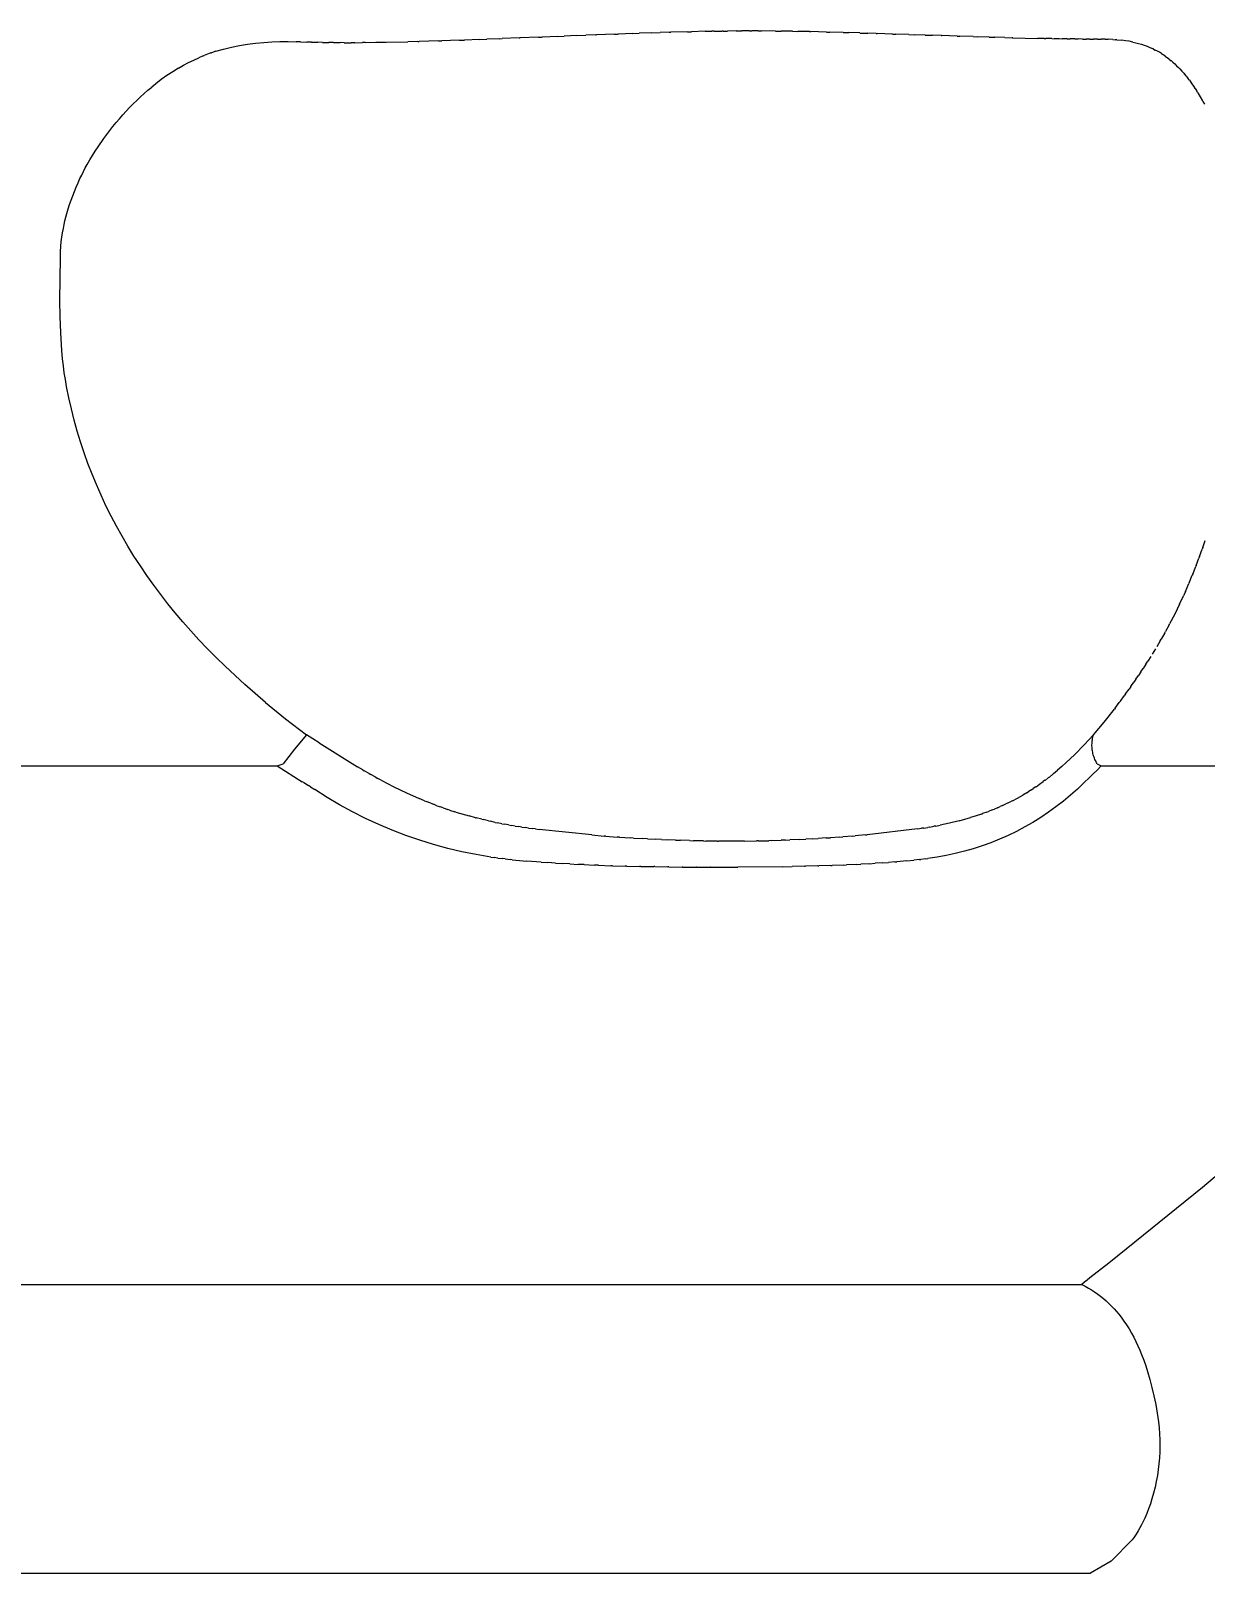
# Model space of a CAD drawing. Header units: millimetres. Extents: x 311 to 4068, y 1050 to 3803.
# Drawn here: x 966.59 to 989.66, y 3406.39 to 3436.69 of the extents above; entities that cross this region are included whole.
import ezdxf

# ---------------------------------------------------------------- set-up
doc = ezdxf.new("R2010")
doc.units = ezdxf.units.MM
doc.layers.add('ZANO_R', color=7, linetype='Continuous', lineweight=0)
doc.layers.add('ZANO_W', color=1, linetype='Continuous', lineweight=0)
doc.styles.get("Standard").update_dxf_attribs({"font": 'ARIALUNI.TTF'})
doc.dimstyles.new('pl i ang', dxfattribs={"dimtxt": 50, "dimasz": 50, "dimexe": 1.25, "dimexo": 0.625, "dimgap": 10, "dimtad": 1, "dimtoh": 1, "dimtxsty": 'Standard', "dimcen": 2.5, "dimclrd": 1, "dimclre": 1, "dimclrt": 1, "dimadec": 0, "dimazin": 0, "dimtfac": 1, "dimtmove": 0, "dimatfit": 3, "dimfxl": 1, "dimarcsym": 1})

# ---------------------------------------------------------------- blocks, each defined once
blk = doc.blocks.new('*D403')
at = {"layer": 'ZANO_W', "color": 1, "lineweight": -2}
for p, q in [((977.974, 3485.188), (1116.576, 3485.188)), ((1106.576, 3445.188), (1106.576, 2589.419)), ((1034.394, 2549.419), (1116.576, 2549.419))]:
    blk.add_line(p, q, dxfattribs=at)
at = {"layer": 'ZANO_W', "color": 1}
for points in [[(1113.242, 3445.188), (1099.909, 3445.188), (1106.576, 3485.188)], [(1099.909, 2589.419), (1113.242, 2589.419), (1106.576, 2549.419)]]:
    blk.add_solid(points, dxfattribs=at)
at = {"layer": 'ZANO_W', "color": 1, "insert": (1076.139, 3017.303), "char_height": 40, "attachment_point": 5, "rotation": 90}
blk.add_mtext('936', dxfattribs=at)
blk = doc.blocks.new('*D409')
at = {"layer": 'ZANO_W', "color": 1, "lineweight": -2}
for p, q in [((748.743, 3712.066), (1183.473, 3712.066)), ((1173.473, 3672.066), (1173.473, 2589.419)), ((1034.368, 2549.419), (1183.473, 2549.419))]:
    blk.add_line(p, q, dxfattribs=at)
at = {"layer": 'ZANO_W', "color": 1}
for points in [[(1180.14, 3672.066), (1166.807, 3672.066), (1173.473, 3712.066)], [(1166.807, 2589.419), (1180.14, 2589.419), (1173.473, 2549.419)]]:
    blk.add_solid(points, dxfattribs=at)
at = {"layer": 'ZANO_W', "color": 1, "insert": (1143.037, 3130.743), "char_height": 40, "attachment_point": 5, "rotation": 90}
blk.add_mtext('1163', dxfattribs=at)

msp = doc.modelspace()

# ---------------------------------------------------------------- linework, layer by layer
at = {"layer": 'ZANO_R'}
for p, q in [((978.055, 3436.628), (977.705, 3436.614)), ((978.055, 3436.628), (978.126, 3436.631)), ((978.417, 3436.641), (978.126, 3436.631)), ((978.417, 3436.641), (978.543, 3436.646)), ((978.776, 3436.654), (978.543, 3436.646)), ((978.776, 3436.654), (978.956, 3436.66)), ((979.133, 3436.665), (978.956, 3436.66)), ((979.133, 3436.665), (979.161, 3436.666)), ((979.487, 3436.675), (979.161, 3436.666)), ((979.487, 3436.675), (979.566, 3436.677)), ((979.838, 3436.684), (979.566, 3436.677)), ((979.838, 3436.684), (979.966, 3436.686)), ((980.014, 3436.687), (979.966, 3436.686)), ((980.014, 3436.687), (980.164, 3436.689)), ((980.188, 3436.689), (980.164, 3436.689)), ((980.188, 3436.689), (980.274, 3436.69)), ((980.448, 3436.692), (980.274, 3436.69)), ((980.448, 3436.692), (980.557, 3436.692)), ((980.707, 3436.692), (980.557, 3436.692)), ((980.707, 3436.692), (980.752, 3436.692)), ((980.878, 3436.692), (980.752, 3436.692)), ((980.878, 3436.692), (980.946, 3436.692)), ((981.219, 3436.689), (980.946, 3436.692)), ((981.219, 3436.689), (981.332, 3436.688)), ((981.556, 3436.685), (981.332, 3436.688)), ((981.556, 3436.685), (981.657, 3436.683)), ((981.89, 3436.678), (981.657, 3436.683)), ((981.89, 3436.678), (981.905, 3436.677)), ((982.22, 3436.67), (981.905, 3436.678)), ((982.22, 3436.67), (982.284, 3436.668)), ((982.548, 3436.661), (982.284, 3436.668)), ((982.548, 3436.661), (982.66, 3436.658)), ((982.873, 3436.652), (982.66, 3436.658)), ((982.873, 3436.651), (983.033, 3436.647)), ((983.196, 3436.642), (983.033, 3436.647)), ((983.196, 3436.642), (983.218, 3436.641)), ((983.518, 3436.631), (983.218, 3436.641)), ((983.518, 3436.631), (983.584, 3436.629)), ((983.838, 3436.621), (983.584, 3436.629)), ((970.221, 3436.291), (970.376, 3436.334)), ((970.376, 3436.334), (970.531, 3436.371)), ((970.531, 3436.371), (970.688, 3436.403)), ((970.688, 3436.403), (970.845, 3436.43)), ((970.845, 3436.43), (971.004, 3436.451)), ((971.004, 3436.451), (971.163, 3436.467)), ((971.163, 3436.467), (971.323, 3436.477)), ((971.323, 3436.477), (971.482, 3436.483)), ((971.482, 3436.483), (971.642, 3436.482)), ((971.642, 3436.482), (971.802, 3436.477)), ((971.885, 3436.476), (971.802, 3436.477)), ((971.885, 3436.476), (972.012, 3436.473)), ((972.105, 3436.471), (972.012, 3436.473)), ((972.105, 3436.471), (972.227, 3436.469)), ((972.318, 3436.467), (972.227, 3436.469)), ((972.318, 3436.467), (972.444, 3436.465)), ((972.532, 3436.463), (972.444, 3436.465)), ((972.532, 3436.463), (972.663, 3436.462)), ((972.742, 3436.461), (972.663, 3436.462)), ((972.742, 3436.461), (972.883, 3436.461)), ((972.952, 3436.461), (972.883, 3436.461)), ((972.952, 3436.461), (973.103, 3436.462)), ((973.16, 3436.462), (973.103, 3436.462)), ((973.16, 3436.462), (973.998, 3436.478)), ((973.549, 3436.468), (973.368, 3436.465)), ((974.194, 3436.483), (973.998, 3436.478)), ((974.194, 3436.483), (974.221, 3436.484)), ((974.601, 3436.496), (974.221, 3436.484)), ((974.601, 3436.496), (974.666, 3436.498)), ((975.002, 3436.509), (974.666, 3436.498)), ((975.002, 3436.509), (975.107, 3436.513)), ((975.402, 3436.524), (975.107, 3436.513)), ((975.402, 3436.524), (975.546, 3436.529)), ((975.795, 3436.539), (975.546, 3436.529)), ((975.795, 3436.538), (975.848, 3436.54)), ((976.183, 3436.554), (975.848, 3436.541)), ((976.183, 3436.553), (976.2, 3436.554)), ((976.564, 3436.569), (976.2, 3436.554)), ((976.564, 3436.569), (976.634, 3436.571)), ((976.944, 3436.584), (976.634, 3436.571)), ((976.944, 3436.584), (977.065, 3436.589)), ((977.319, 3436.599), (977.065, 3436.589)), ((977.319, 3436.599), (977.492, 3436.606)), ((977.689, 3436.614), (977.492, 3436.606)), ((977.689, 3436.614), (977.705, 3436.614)), ((983.838, 3436.621), (983.947, 3436.617)), ((984.157, 3436.611), (983.947, 3436.618)), ((984.157, 3436.611), (984.307, 3436.606)), ((984.472, 3436.601), (984.307, 3436.606)), ((984.472, 3436.601), (984.485, 3436.6)), ((984.788, 3436.591), (984.485, 3436.6)), ((984.788, 3436.591), (984.838, 3436.589)), ((985.103, 3436.581), (984.838, 3436.589)), ((985.103, 3436.581), (985.187, 3436.579)), ((985.418, 3436.572), (985.187, 3436.579)), ((985.418, 3436.572), (985.531, 3436.569)), ((985.728, 3436.563), (985.531, 3436.569)), ((985.728, 3436.563), (985.869, 3436.559)), ((985.884, 3436.559), (985.869, 3436.559)), ((985.884, 3436.559), (986.367, 3436.546)), ((986.5, 3436.543), (986.367, 3436.546)), ((986.5, 3436.543), (986.53, 3436.542)), ((986.651, 3436.54), (986.53, 3436.542)), ((986.651, 3436.54), (986.852, 3436.537)), ((986.791, 3436.538), (986.692, 3436.539)), ((986.952, 3436.535), (986.852, 3436.537)), ((986.952, 3436.536), (987.011, 3436.535)), ((987.102, 3436.534), (987.011, 3436.535)), ((987.102, 3436.534), (987.167, 3436.534)), ((987.249, 3436.533), (987.167, 3436.534)), ((987.249, 3436.533), (987.32, 3436.533)), ((987.397, 3436.533), (987.32, 3436.533)), ((987.397, 3436.533), (987.47, 3436.532)), ((987.545, 3436.532), (987.47, 3436.532)), ((987.545, 3436.532), (987.615, 3436.531)), ((987.696, 3436.529), (987.615, 3436.531)), ((987.696, 3436.529), (987.756, 3436.527)), ((987.846, 3436.523), (987.756, 3436.527)), ((987.846, 3436.523), (987.893, 3436.52)), ((987.923, 3436.518), (987.893, 3436.52)), ((987.923, 3436.518), (988.025, 3436.508)), ((988.097, 3436.499), (988.025, 3436.508)), ((988.168, 3436.488), (988.097, 3436.499)), ((988.239, 3436.474), (988.168, 3436.488)), ((988.239, 3436.474), (988.296, 3436.461)), ((988.296, 3436.461), (988.353, 3436.446)), ((988.353, 3436.446), (988.409, 3436.43)), ((988.409, 3436.43), (988.464, 3436.411)), ((988.464, 3436.411), (988.519, 3436.391)), ((988.519, 3436.391), (988.573, 3436.368)), ((988.573, 3436.368), (988.626, 3436.344)), ((988.645, 3436.336), (988.626, 3436.344)), ((988.644, 3436.335), (988.681, 3436.317)), ((969.588, 3436.017), (969.687, 3436.07)), ((969.687, 3436.07), (969.788, 3436.119)), ((969.788, 3436.119), (969.89, 3436.166)), ((969.972, 3436.201), (969.89, 3436.166)), ((969.972, 3436.201), (969.993, 3436.209)), ((970.059, 3436.235), (969.993, 3436.209)), ((970.125, 3436.259), (970.059, 3436.235)), ((970.125, 3436.259), (970.137, 3436.263)), ((970.221, 3436.291), (970.137, 3436.263)), ((988.722, 3436.295), (988.681, 3436.317)), ((988.761, 3436.272), (988.722, 3436.295)), ((988.801, 3436.248), (988.761, 3436.272)), ((988.8, 3436.248), (988.84, 3436.222)), ((988.877, 3436.197), (988.84, 3436.222)), ((988.877, 3436.196), (988.942, 3436.148)), ((988.952, 3436.14), (988.942, 3436.148)), ((988.952, 3436.14), (988.992, 3436.107)), ((989.025, 3436.08), (988.992, 3436.108)), ((989.025, 3436.08), (989.063, 3436.045)), ((989.063, 3436.045), (989.101, 3436.009)), ((969.152, 3435.737), (969.044, 3435.655)), ((969.262, 3435.815), (969.152, 3435.737)), ((969.375, 3435.89), (969.262, 3435.815)), ((969.49, 3435.961), (969.375, 3435.89)), ((969.49, 3435.961), (969.588, 3436.017)), ((989.101, 3436.009), (989.138, 3435.973)), ((989.163, 3435.946), (989.138, 3435.972)), ((989.163, 3435.947), (989.202, 3435.904)), ((989.202, 3435.904), (989.24, 3435.861)), ((989.24, 3435.861), (989.277, 3435.818)), ((989.291, 3435.8), (989.277, 3435.817)), ((989.291, 3435.8), (989.321, 3435.762)), ((989.351, 3435.722), (989.321, 3435.762)), ((989.351, 3435.722), (989.401, 3435.653)), ((968.74, 3435.394), (968.813, 3435.46)), ((968.813, 3435.46), (968.887, 3435.526)), ((968.887, 3435.526), (968.963, 3435.589)), ((969.036, 3435.648), (968.963, 3435.589)), ((969.036, 3435.648), (969.044, 3435.655)), ((989.401, 3435.653), (989.449, 3435.583)), ((989.464, 3435.561), (989.449, 3435.583)), ((989.464, 3435.561), (989.49, 3435.52)), ((989.517, 3435.476), (989.49, 3435.52)), ((989.517, 3435.476), (989.563, 3435.399)), ((968.394, 3435.041), (968.46, 3435.114)), ((968.46, 3435.114), (968.528, 3435.186)), ((968.528, 3435.186), (968.597, 3435.257)), ((968.597, 3435.257), (968.668, 3435.326)), ((968.668, 3435.326), (968.74, 3435.394)), ((989.563, 3435.399), (989.607, 3435.321)), ((989.617, 3435.303), (989.607, 3435.321)), ((989.617, 3435.303), (989.645, 3435.251)), ((968.141, 3434.738), (968.202, 3434.815)), ((968.202, 3434.815), (968.265, 3434.892)), ((968.265, 3434.892), (968.328, 3434.967)), ((968.328, 3434.967), (968.394, 3435.041)), ((967.909, 3434.417), (968.022, 3434.579)), ((968.022, 3434.579), (968.141, 3434.738)), ((967.745, 3434.156), (967.798, 3434.244)), ((967.798, 3434.244), (967.853, 3434.331)), ((967.853, 3434.331), (967.909, 3434.417)), ((967.587, 3433.861), (967.621, 3433.93)), ((967.621, 3433.93), (967.657, 3433.999)), ((967.657, 3433.999), (967.694, 3434.067)), ((967.694, 3434.067), (967.745, 3434.156)), ((967.445, 3433.539), (967.48, 3433.624)), ((967.48, 3433.624), (967.516, 3433.708)), ((967.516, 3433.708), (967.553, 3433.791)), ((967.553, 3433.791), (967.587, 3433.861)), ((967.351, 3433.282), (967.381, 3433.368)), ((967.381, 3433.368), (967.412, 3433.454)), ((967.412, 3433.454), (967.445, 3433.539)), ((967.259, 3432.961), (967.278, 3433.034)), ((967.278, 3433.034), (967.298, 3433.107)), ((967.298, 3433.107), (967.323, 3433.195)), ((967.323, 3433.195), (967.351, 3433.282)), ((967.198, 3432.637), (967.212, 3432.725)), ((967.212, 3432.725), (967.227, 3432.813)), ((967.227, 3432.813), (967.243, 3432.887)), ((967.243, 3432.887), (967.259, 3432.961)), ((967.172, 3432.35), (967.179, 3432.46)), ((967.179, 3432.46), (967.187, 3432.548)), ((967.187, 3432.548), (967.198, 3432.637)), ((967.16, 3431.395), (967.169, 3432.24)), ((967.169, 3432.24), (967.172, 3432.35)), ((967.163, 3431.079), (967.16, 3431.395)), ((967.175, 3430.763), (967.163, 3431.079)), ((967.197, 3430.413), (967.175, 3430.763)), ((967.212, 3430.249), (967.197, 3430.413)), ((967.228, 3430.112), (967.212, 3430.249)), ((967.246, 3429.976), (967.228, 3430.112)), ((967.268, 3429.84), (967.246, 3429.976)), ((967.292, 3429.704), (967.268, 3429.84)), ((967.336, 3429.484), (967.292, 3429.704)), ((967.386, 3429.265), (967.336, 3429.484)), ((967.441, 3429.047), (967.386, 3429.265)), ((967.501, 3428.831), (967.441, 3429.047)), ((967.566, 3428.617), (967.501, 3428.831)), ((967.636, 3428.405), (967.566, 3428.617)), ((967.711, 3428.195), (967.636, 3428.405)), ((967.791, 3427.986), (967.711, 3428.195)), ((967.877, 3427.777), (967.791, 3427.986)), ((967.968, 3427.569), (967.877, 3427.777)), ((968.064, 3427.364), (967.968, 3427.569)), ((968.165, 3427.161), (968.064, 3427.364)), ((968.271, 3426.96), (968.165, 3427.161)), ((968.381, 3426.762), (968.271, 3426.96)), ((968.495, 3426.566), (968.381, 3426.762)), ((989.615, 3426.545), (989.661, 3426.68)), ((968.614, 3426.374), (968.495, 3426.566)), ((968.74, 3426.18), (968.614, 3426.374)), ((989.485, 3426.19), (989.54, 3426.335)), ((989.551, 3426.366), (989.54, 3426.335)), ((989.551, 3426.367), (989.602, 3426.507)), ((989.615, 3426.545), (989.602, 3426.507)), ((968.869, 3425.99), (968.74, 3426.18)), ((989.416, 3426.016), (989.476, 3426.166)), ((989.485, 3426.19), (989.476, 3426.166)), ((969.003, 3425.802), (968.869, 3425.99)), ((969.141, 3425.617), (969.003, 3425.802)), ((989.272, 3425.676), (989.341, 3425.834)), ((989.345, 3425.845), (989.341, 3425.834)), ((989.345, 3425.845), (989.409, 3425.999)), ((989.417, 3426.016), (989.409, 3425.999)), ((969.282, 3425.435), (969.141, 3425.617)), ((969.427, 3425.256), (969.282, 3425.435)), ((989.158, 3425.43), (989.062, 3425.234)), ((989.158, 3425.43), (989.233, 3425.59)), ((989.272, 3425.676), (989.233, 3425.59)), ((969.576, 3425.081), (969.427, 3425.256)), ((989.062, 3425.234), (988.962, 3425.041)), ((969.729, 3424.908), (969.576, 3425.081)), ((969.892, 3424.729), (969.729, 3424.908)), ((988.866, 3424.864), (988.796, 3424.74)), ((988.866, 3424.864), (988.88, 3424.889)), ((988.952, 3425.022), (988.88, 3424.889)), ((988.952, 3425.022), (988.962, 3425.041)), ((970.06, 3424.553), (969.892, 3424.729)), ((970.23, 3424.381), (970.06, 3424.553)), ((988.687, 3424.553), (988.623, 3424.448)), ((988.778, 3424.708), (988.711, 3424.593)), ((988.777, 3424.708), (988.796, 3424.74)), ((970.404, 3424.211), (970.23, 3424.381)), ((970.795, 3423.849), (970.404, 3424.211)), ((988.497, 3424.25), (988.443, 3424.167)), ((988.497, 3424.25), (988.533, 3424.307)), ((988.593, 3424.401), (988.534, 3424.307)), ((988.301, 3423.955), (988.259, 3423.894)), ((988.301, 3423.955), (988.352, 3424.03)), ((988.4, 3424.101), (988.352, 3424.03)), ((988.4, 3424.101), (988.443, 3424.167)), ((971.197, 3423.499), (970.795, 3423.849)), ((987.995, 3423.526), (988.071, 3423.629)), ((988.098, 3423.666), (988.071, 3423.629)), ((988.098, 3423.667), (988.165, 3423.761)), ((988.2, 3423.809), (988.165, 3423.761)), ((988.2, 3423.81), (988.259, 3423.894)), ((971.197, 3423.499), (971.595, 3423.174)), ((987.675, 3423.112), (987.877, 3423.368)), ((987.891, 3423.388), (987.877, 3423.369)), ((987.891, 3423.387), (987.974, 3423.498)), ((987.995, 3423.526), (987.974, 3423.498)), ((971.595, 3423.174), (972.004, 3422.862)), ((987.466, 3422.862), (987.675, 3423.112)), ((972.004, 3422.862), (971.77, 3422.581)), ((972.252, 3422.704), (972.004, 3422.862)), ((972.252, 3422.704), (973.009, 3422.234)), ((987.466, 3422.862), (987.282, 3422.665)), ((987.437, 3422.668), (987.438, 3422.692)), ((987.438, 3422.692), (987.439, 3422.717)), ((987.439, 3422.717), (987.442, 3422.742)), ((987.442, 3422.742), (987.445, 3422.766)), ((987.445, 3422.766), (987.449, 3422.79)), ((987.449, 3422.79), (987.454, 3422.815)), ((987.454, 3422.815), (987.46, 3422.839)), ((987.46, 3422.839), (987.466, 3422.862)), ((971.77, 3422.581), (971.544, 3422.292)), ((986.929, 3422.316), (987.093, 3422.472)), ((987.282, 3422.665), (987.093, 3422.472)), ((987.437, 3422.643), (987.437, 3422.668)), ((987.438, 3422.618), (987.437, 3422.643)), ((987.44, 3422.594), (987.438, 3422.618)), ((987.443, 3422.569), (987.44, 3422.594)), ((987.447, 3422.545), (987.443, 3422.569)), ((987.451, 3422.52), (987.447, 3422.545)), ((987.457, 3422.496), (987.451, 3422.52)), ((987.463, 3422.472), (987.457, 3422.496)), ((987.47, 3422.449), (987.463, 3422.472)), ((987.478, 3422.425), (987.47, 3422.449)), ((987.486, 3422.402), (987.478, 3422.425)), ((987.496, 3422.379), (987.486, 3422.402)), ((961.798, 3422.253), (971.43, 3422.253)), ((971.43, 3422.253), (971.544, 3422.292)), ((971.43, 3422.253), (971.921, 3421.941)), ((973.113, 3422.172), (973.009, 3422.234)), ((973.113, 3422.172), (973.14, 3422.157)), ((973.234, 3422.102), (973.14, 3422.157)), ((973.234, 3422.102), (973.271, 3422.081)), ((973.354, 3422.035), (973.271, 3422.081)), ((986.6, 3422.033), (986.671, 3422.09)), ((986.683, 3422.1), (986.671, 3422.09)), ((986.683, 3422.1), (986.761, 3422.166)), ((986.846, 3422.24), (986.761, 3422.166)), ((986.929, 3422.316), (986.846, 3422.24)), ((987.455, 3422.088), (987.38, 3422.014)), ((987.455, 3422.088), (987.461, 3422.093)), ((987.538, 3422.17), (987.461, 3422.093)), ((987.506, 3422.357), (987.496, 3422.379)), ((987.517, 3422.335), (987.506, 3422.357)), ((987.529, 3422.313), (987.517, 3422.335)), ((987.541, 3422.292), (987.529, 3422.313)), ((987.538, 3422.17), (987.62, 3422.253)), ((987.541, 3422.292), (987.62, 3422.253)), ((987.62, 3422.253), (992.838, 3422.253)), ((971.95, 3421.923), (971.921, 3421.941)), ((971.95, 3421.923), (972.044, 3421.864)), ((972.08, 3421.841), (972.044, 3421.864)), ((972.08, 3421.841), (972.167, 3421.787)), ((972.409, 3421.633), (972.167, 3421.787)), ((973.354, 3422.034), (973.407, 3422.005)), ((973.474, 3421.969), (973.407, 3422.005)), ((973.474, 3421.969), (973.718, 3421.842)), ((973.718, 3421.842), (973.966, 3421.722)), ((986.247, 3421.782), (986.182, 3421.74)), ((986.247, 3421.782), (986.284, 3421.806)), ((986.337, 3421.842), (986.284, 3421.806)), ((986.338, 3421.841), (986.409, 3421.891)), ((986.409, 3421.891), (986.48, 3421.942)), ((986.514, 3421.968), (986.48, 3421.942)), ((986.515, 3421.967), (986.577, 3422.015)), ((986.6, 3422.033), (986.577, 3422.015)), ((987.152, 3421.797), (987.016, 3421.676)), ((987.285, 3421.924), (987.152, 3421.797)), ((987.285, 3421.924), (987.297, 3421.935)), ((987.371, 3422.005), (987.297, 3421.935)), ((987.371, 3422.005), (987.38, 3422.014)), ((972.656, 3421.486), (972.409, 3421.633)), ((972.908, 3421.348), (972.656, 3421.486)), ((973.966, 3421.722), (974.217, 3421.61)), ((974.323, 3421.566), (974.217, 3421.61)), ((974.323, 3421.566), (974.357, 3421.552)), ((974.446, 3421.517), (974.357, 3421.552)), ((974.446, 3421.517), (974.498, 3421.497)), ((974.568, 3421.47), (974.498, 3421.497)), ((985.678, 3421.471), (985.747, 3421.503)), ((985.776, 3421.517), (985.747, 3421.503)), ((985.776, 3421.517), (985.859, 3421.558)), ((985.873, 3421.565), (985.859, 3421.558)), ((985.873, 3421.565), (985.976, 3421.62)), ((985.976, 3421.62), (986.077, 3421.677)), ((986.156, 3421.724), (986.077, 3421.677)), ((986.156, 3421.724), (986.182, 3421.74)), ((986.875, 3421.559), (986.73, 3421.447)), ((987.016, 3421.676), (986.875, 3421.559)), ((973.164, 3421.219), (972.908, 3421.348)), ((973.424, 3421.098), (973.164, 3421.219)), ((974.568, 3421.47), (974.64, 3421.444)), ((974.692, 3421.426), (974.64, 3421.444)), ((974.692, 3421.426), (974.779, 3421.396)), ((974.816, 3421.384), (974.779, 3421.396)), ((974.816, 3421.384), (974.919, 3421.35)), ((974.941, 3421.343), (974.919, 3421.35)), ((974.941, 3421.343), (975.199, 3421.267)), ((975.322, 3421.234), (975.199, 3421.267)), ((975.322, 3421.234), (975.337, 3421.23)), ((975.451, 3421.202), (975.337, 3421.23)), ((975.451, 3421.202), (975.476, 3421.195)), ((975.58, 3421.171), (975.476, 3421.195)), ((975.58, 3421.171), (975.615, 3421.163)), ((984.828, 3421.173), (984.641, 3421.127)), ((984.828, 3421.173), (984.941, 3421.204)), ((984.941, 3421.204), (985.053, 3421.237)), ((985.16, 3421.27), (985.053, 3421.237)), ((985.266, 3421.306), (985.16, 3421.27)), ((985.266, 3421.306), (985.288, 3421.314)), ((985.372, 3421.344), (985.288, 3421.314)), ((985.372, 3421.344), (985.405, 3421.357)), ((985.476, 3421.385), (985.405, 3421.357)), ((985.476, 3421.385), (985.52, 3421.402)), ((985.578, 3421.427), (985.52, 3421.402)), ((985.578, 3421.427), (985.633, 3421.451)), ((985.678, 3421.471), (985.633, 3421.451)), ((986.43, 3421.238), (986.274, 3421.142)), ((986.582, 3421.34), (986.43, 3421.238)), ((986.73, 3421.447), (986.582, 3421.34)), ((973.688, 3420.986), (973.424, 3421.098)), ((973.956, 3420.883), (973.688, 3420.986)), ((974.228, 3420.789), (973.956, 3420.883)), ((975.711, 3421.142), (975.615, 3421.163)), ((975.711, 3421.142), (975.754, 3421.133)), ((975.842, 3421.116), (975.754, 3421.133)), ((975.842, 3421.116), (975.892, 3421.106)), ((975.973, 3421.091), (975.892, 3421.106)), ((975.973, 3421.091), (976.03, 3421.081)), ((976.104, 3421.068), (976.03, 3421.081)), ((976.104, 3421.068), (976.167, 3421.059)), ((976.236, 3421.048), (976.167, 3421.059)), ((976.236, 3421.048), (976.304, 3421.038)), ((976.368, 3421.03), (976.304, 3421.038)), ((976.368, 3421.03), (976.439, 3421.02)), ((976.502, 3421.012), (976.439, 3421.02)), ((976.502, 3421.012), (976.575, 3421.004)), ((977.611, 3420.894), (976.575, 3421.004)), ((977.611, 3420.894), (977.852, 3420.874)), ((977.885, 3420.871), (977.852, 3420.873)), ((977.885, 3420.871), (978.108, 3420.854)), ((982.733, 3420.872), (982.541, 3420.857)), ((982.733, 3420.873), (982.783, 3420.877)), ((982.99, 3420.895), (982.783, 3420.877)), ((982.99, 3420.896), (983.022, 3420.899)), ((984.011, 3421.014), (983.022, 3420.899)), ((984.011, 3421.014), (984.089, 3421.025)), ((984.131, 3421.031), (984.089, 3421.025)), ((984.131, 3421.031), (984.21, 3421.043)), ((984.25, 3421.05), (984.21, 3421.043)), ((984.25, 3421.05), (984.332, 3421.064)), ((984.367, 3421.07), (984.332, 3421.064)), ((984.367, 3421.07), (984.453, 3421.087)), ((984.641, 3421.127), (984.453, 3421.087)), ((985.789, 3420.886), (985.621, 3420.811)), ((985.953, 3420.965), (985.789, 3420.886)), ((986.115, 3421.051), (985.953, 3420.965)), ((986.274, 3421.142), (986.115, 3421.051)), ((974.502, 3420.705), (974.228, 3420.789)), ((974.779, 3420.63), (974.502, 3420.705)), ((975.058, 3420.564), (974.779, 3420.63)), ((975.34, 3420.508), (975.058, 3420.564)), ((978.157, 3420.851), (978.108, 3420.854)), ((978.157, 3420.851), (978.363, 3420.838)), ((978.43, 3420.834), (978.363, 3420.838)), ((978.43, 3420.834), (978.613, 3420.823)), ((978.704, 3420.818), (978.613, 3420.823)), ((978.704, 3420.818), (978.861, 3420.81)), ((978.98, 3420.804), (978.861, 3420.81)), ((978.98, 3420.804), (979.107, 3420.799)), ((979.257, 3420.792), (979.107, 3420.799)), ((979.257, 3420.792), (979.354, 3420.789)), ((979.531, 3420.783), (979.354, 3420.789)), ((979.531, 3420.783), (979.605, 3420.781)), ((979.803, 3420.776), (979.605, 3420.781)), ((979.803, 3420.776), (979.853, 3420.775)), ((980.074, 3420.772), (979.853, 3420.775)), ((980.074, 3420.772), (980.101, 3420.772)), ((980.612, 3420.772), (980.101, 3420.772)), ((980.612, 3420.772), (980.843, 3420.776)), ((980.88, 3420.777), (980.843, 3420.776)), ((980.88, 3420.777), (981.088, 3420.782)), ((981.148, 3420.784), (981.088, 3420.782)), ((981.148, 3420.784), (981.332, 3420.79)), ((981.416, 3420.794), (981.332, 3420.79)), ((981.416, 3420.794), (981.503, 3420.797)), ((981.684, 3420.806), (981.503, 3420.797)), ((981.684, 3420.806), (981.814, 3420.812)), ((981.951, 3420.82), (981.814, 3420.812)), ((981.951, 3420.82), (982.056, 3420.826)), ((982.214, 3420.835), (982.056, 3420.826)), ((982.214, 3420.835), (982.299, 3420.841)), ((982.475, 3420.853), (982.299, 3420.841)), ((982.475, 3420.853), (982.541, 3420.857)), ((984.93, 3420.574), (984.752, 3420.53)), ((985.106, 3420.624), (984.93, 3420.574)), ((985.28, 3420.681), (985.106, 3420.624)), ((985.452, 3420.743), (985.28, 3420.681)), ((985.621, 3420.811), (985.452, 3420.743)), ((975.623, 3420.461), (975.34, 3420.508)), ((975.623, 3420.461), (975.689, 3420.451)), ((975.765, 3420.441), (975.689, 3420.451)), ((975.765, 3420.441), (975.851, 3420.43)), ((975.907, 3420.423), (975.851, 3420.43)), ((975.907, 3420.423), (976.012, 3420.411)), ((976.048, 3420.407), (976.012, 3420.411)), ((976.048, 3420.407), (976.335, 3420.381)), ((976.614, 3420.361), (976.335, 3420.381)), ((976.614, 3420.361), (976.737, 3420.353)), ((976.897, 3420.343), (976.737, 3420.353)), ((976.897, 3420.343), (977.025, 3420.335)), ((977.178, 3420.326), (977.025, 3420.335)), ((977.178, 3420.326), (977.345, 3420.317)), ((977.459, 3420.311), (977.345, 3420.317)), ((977.459, 3420.311), (977.664, 3420.302)), ((977.739, 3420.299), (977.664, 3420.302)), ((977.739, 3420.299), (977.981, 3420.29)), ((978.018, 3420.289), (977.981, 3420.29)), ((978.018, 3420.289), (978.265, 3420.283)), ((978.296, 3420.282), (978.265, 3420.283)), ((978.296, 3420.282), (978.547, 3420.277)), ((978.573, 3420.277), (978.547, 3420.277)), ((978.573, 3420.277), (978.828, 3420.273)), ((978.849, 3420.272), (978.828, 3420.273)), ((978.849, 3420.272), (979.107, 3420.268)), ((979.124, 3420.268), (979.107, 3420.268)), ((979.124, 3420.268), (979.385, 3420.264)), ((979.397, 3420.264), (979.385, 3420.264)), ((979.397, 3420.264), (979.662, 3420.261)), ((979.669, 3420.261), (979.662, 3420.261)), ((979.669, 3420.261), (979.936, 3420.259)), ((981.349, 3420.271), (980.477, 3420.26)), ((981.349, 3420.271), (981.548, 3420.275)), ((981.792, 3420.279), (981.548, 3420.275)), ((981.792, 3420.279), (981.811, 3420.28)), ((982.051, 3420.285), (981.811, 3420.28)), ((982.051, 3420.285), (982.072, 3420.285)), ((982.307, 3420.292), (982.072, 3420.285)), ((982.307, 3420.292), (982.331, 3420.293)), ((982.562, 3420.302), (982.331, 3420.293)), ((982.562, 3420.302), (982.616, 3420.305)), ((982.815, 3420.315), (982.616, 3420.305)), ((982.815, 3420.315), (982.898, 3420.32)), ((983.066, 3420.33), (982.898, 3420.32)), ((983.066, 3420.33), (983.179, 3420.338)), ((983.315, 3420.347), (983.179, 3420.338)), ((983.315, 3420.347), (983.437, 3420.356)), ((983.563, 3420.365), (983.437, 3420.356)), ((983.563, 3420.365), (983.603, 3420.368)), ((983.801, 3420.386), (983.603, 3420.368)), ((983.801, 3420.386), (983.938, 3420.399)), ((984.051, 3420.413), (983.938, 3420.399)), ((984.051, 3420.413), (984.075, 3420.415)), ((984.173, 3420.428), (984.075, 3420.415)), ((984.173, 3420.428), (984.212, 3420.434)), ((984.393, 3420.46), (984.212, 3420.434)), ((984.573, 3420.492), (984.393, 3420.46)), ((984.752, 3420.53), (984.573, 3420.492)), ((979.939, 3420.259), (979.936, 3420.259)), ((979.939, 3420.259), (980.477, 3420.26)), ((990.778, 3414.96), (989.606, 3413.965)), ((989.606, 3413.965), (987.766, 3412.482)), ((987.766, 3412.482), (987.392, 3412.192)), ((987.29, 3412.106), (987.241, 3412.06)), ((987.34, 3412.15), (987.29, 3412.106)), ((987.392, 3412.192), (987.34, 3412.15)), ((950.693, 3412.06), (987.239, 3412.06)), ((987.241, 3412.06), (987.305, 3412.027)), ((987.305, 3412.027), (987.368, 3411.992)), ((987.368, 3411.992), (987.43, 3411.955)), ((987.43, 3411.955), (987.49, 3411.915)), ((987.49, 3411.915), (987.55, 3411.874)), ((987.55, 3411.874), (987.607, 3411.831)), ((987.607, 3411.831), (987.664, 3411.785)), ((987.664, 3411.785), (987.718, 3411.738)), ((987.718, 3411.738), (987.771, 3411.689)), ((987.771, 3411.689), (987.823, 3411.639)), ((987.823, 3411.639), (987.872, 3411.586)), ((987.872, 3411.586), (987.92, 3411.532)), ((987.92, 3411.532), (987.966, 3411.476)), ((987.966, 3411.476), (988.011, 3411.419)), ((988.011, 3411.419), (988.065, 3411.344)), ((988.065, 3411.344), (988.117, 3411.267)), ((988.117, 3411.267), (988.167, 3411.188)), ((988.167, 3411.188), (988.214, 3411.108)), ((988.214, 3411.108), (988.259, 3411.027)), ((988.259, 3411.027), (988.301, 3410.944)), ((988.301, 3410.944), (988.341, 3410.86)), ((988.341, 3410.86), (988.378, 3410.774)), ((988.378, 3410.774), (988.412, 3410.688)), ((988.412, 3410.688), (988.454, 3410.576)), ((988.454, 3410.576), (988.493, 3410.464)), ((988.493, 3410.464), (988.528, 3410.35)), ((988.528, 3410.35), (988.573, 3410.195)), ((988.573, 3410.195), (988.615, 3410.039)), ((988.615, 3410.039), (988.655, 3409.872)), ((988.655, 3409.872), (988.691, 3409.704)), ((988.691, 3409.704), (988.72, 3409.534)), ((988.72, 3409.534), (988.744, 3409.364)), ((988.744, 3409.364), (988.757, 3409.247)), ((988.757, 3409.247), (988.766, 3409.13)), ((988.766, 3409.13), (988.771, 3409.012)), ((988.77, 3408.776), (988.764, 3408.659)), ((988.773, 3408.894), (988.77, 3408.776)), ((988.771, 3409.012), (988.773, 3408.894)), ((988.754, 3408.541), (988.74, 3408.424)), ((988.764, 3408.659), (988.754, 3408.541)), ((988.701, 3408.192), (988.676, 3408.077)), ((988.722, 3408.308), (988.701, 3408.192)), ((988.74, 3408.424), (988.722, 3408.308)), ((988.614, 3407.849), (988.584, 3407.753)), ((988.647, 3407.963), (988.614, 3407.849)), ((988.676, 3408.077), (988.647, 3407.963)), ((988.513, 3407.562), (988.473, 3407.468)), ((988.55, 3407.657), (988.513, 3407.562)), ((988.584, 3407.753), (988.55, 3407.657)), ((988.379, 3407.28), (988.344, 3407.219)), ((988.412, 3407.342), (988.379, 3407.28)), ((988.444, 3407.405), (988.412, 3407.342)), ((988.473, 3407.468), (988.444, 3407.405)), ((988.229, 3407.043), (987.812, 3406.624)), ((988.269, 3407.1), (988.229, 3407.043)), ((988.308, 3407.159), (988.269, 3407.1)), ((988.344, 3407.219), (988.308, 3407.159)), ((950.543, 3406.391), (987.408, 3406.391)), ((987.812, 3406.624), (987.409, 3406.391))]:
    msp.add_line(p, q, dxfattribs=at)

# ---------------------------------------------------------------- dimensions: what is measured, and where the dimension line sits
at = {"layer": 'ZANO_W'}
for base, p1, p2, picture, middle in [((1173.473, 2549.419), (738.743, 3712.066), (1024.368, 2549.419), '*D409', (1143.037, 3130.743)), ((1106.576, 2549.419), (967.974, 3485.188), (1024.394, 2549.419), '*D403', (1076.139, 3017.303))]:
    dim = msp.add_linear_dim(base=base, p1=p1, p2=p2, angle=90, dimstyle='pl i ang', override={"dimtxt": 40, "dimasz": 40, "dimexe": 10, "dimexo": 10, "dimtoh": 0, "dimdec": 0, "dimtdec": 0, "dimtmove": 1}, dxfattribs=at)
    dim.commit()
    dim.dimension.update_dxf_attribs({"geometry": picture, "text_midpoint": middle})

doc.saveas('drawing.dxf')
